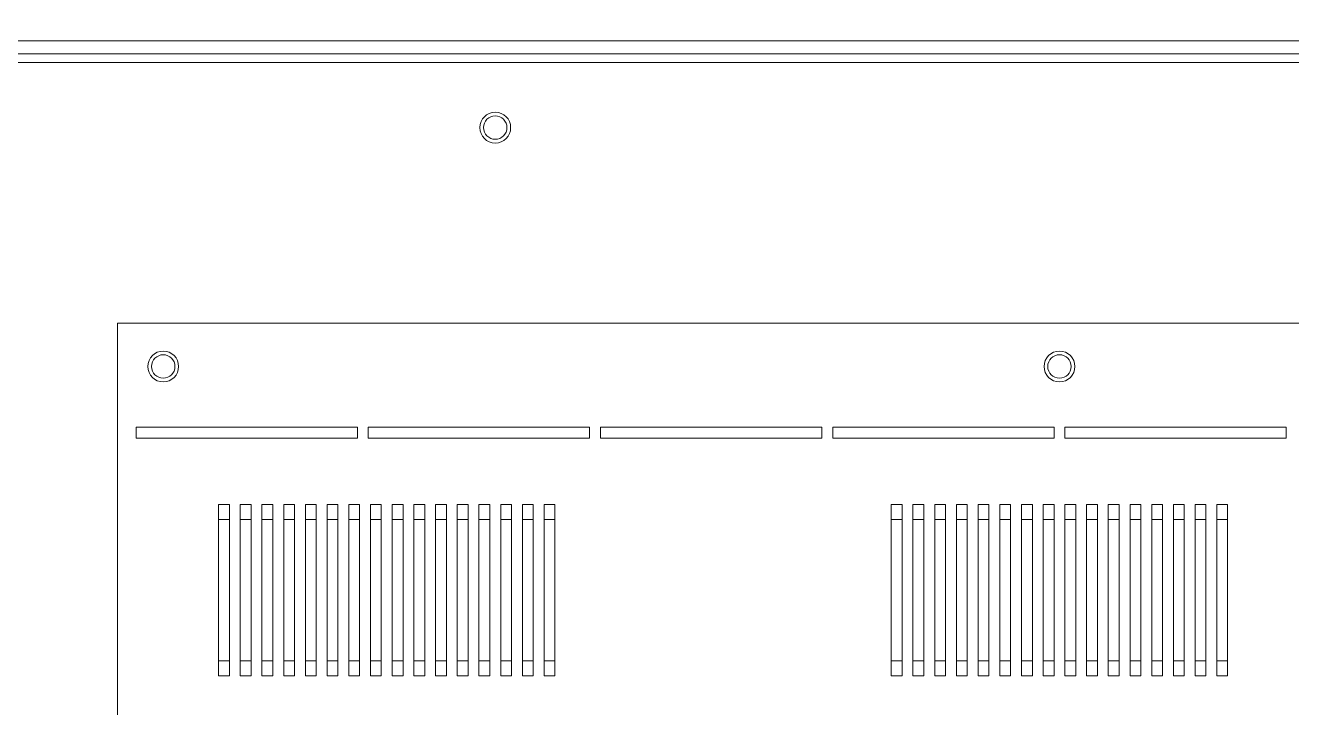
# Model space of a CAD drawing. Extents: x 758840 to 1108724, y -102573 to 143521.
# Drawn here: x 803725.7 to 804017.5, y 71689 to 71846.1 of the extents above; entities that cross this region are included whole.
import ezdxf
from ezdxf.xclip import XClip

# ---------------------------------------------------------------- set-up
doc = ezdxf.new("R2010")
doc.units = 0
doc.header["$LTSCALE"] = 1000
doc.header["$MEASUREMENT"] = 0
doc.layers.add('02电气-设备', color=255, linetype='Continuous')
doc.layers.add('钢盖板', color=6, linetype='Continuous')

# ---------------------------------------------------------------- blocks, each defined once
blk = doc.blocks.new('低压总进线柜')
at = {"linetype": 'Continuous', "lineweight": 15}
for p, q in [((584, 430.5), (584, 65)), ((330.75, 146.24), (328.25, 146.24)), ((328.25, 142.74), (328.25, 146.24)), ((330.75, 142.74), (330.75, 146.24)), ((335.75, 146.24), (333.25, 146.24)), ((333.25, 142.74), (333.25, 146.24)), ((335.75, 142.74), (335.75, 146.24)), ((340.75, 146.24), (338.25, 146.24)), ((338.25, 142.74), (338.25, 146.24)), ((340.75, 142.74), (340.75, 146.24)), ((345.75, 146.24), (343.25, 146.24)), ((343.25, 142.74), (343.25, 146.24)), ((345.75, 142.74), (345.75, 146.24)), ((350.75, 146.24), (348.25, 146.24)), ((348.25, 142.74), (348.25, 146.24)), ((350.75, 142.74), (350.75, 146.24)), ((355.75, 146.24), (353.25, 146.24)), ((353.25, 142.74), (353.25, 146.24)), ((355.75, 142.74), (355.75, 146.24)), ((360.75, 146.24), (358.25, 146.24)), ((358.25, 142.74), (358.25, 146.24)), ((360.75, 142.74), (360.75, 146.24)), ((365.75, 146.24), (363.25, 146.24)), ((363.25, 142.74), (363.25, 146.24)), ((365.75, 142.74), (365.75, 146.24)), ((370.75, 146.24), (368.25, 146.24)), ((368.25, 142.74), (368.25, 146.24)), ((370.75, 142.74), (370.75, 146.24)), ((375.75, 146.24), (373.25, 146.24)), ((373.25, 142.74), (373.25, 146.24)), ((375.75, 142.74), (375.75, 146.24)), ((380.75, 146.24), (378.25, 146.24)), ((378.25, 142.74), (378.25, 146.24)), ((380.75, 142.74), (380.75, 146.24)), ((385.75, 146.24), (383.25, 146.24)), ((383.25, 142.74), (383.25, 146.24)), ((385.75, 142.74), (385.75, 146.24)), ((390.75, 146.24), (388.25, 146.24)), ((388.25, 142.74), (388.25, 146.24)), ((390.75, 142.74), (390.75, 146.24)), ((395.75, 146.24), (393.25, 146.24)), ((393.25, 142.74), (393.25, 146.24)), ((395.75, 142.74), (395.75, 146.24)), ((400.75, 146.24), (398.25, 146.24)), ((398.25, 142.74), (398.25, 146.24)), ((400.75, 142.74), (400.75, 146.24)), ((405.75, 146.24), (403.25, 146.24)), ((403.25, 142.74), (403.25, 146.24)), ((405.75, 142.74), (405.75, 146.24)), ((485.75, 146.24), (483.25, 146.24)), ((483.25, 142.74), (483.25, 146.24)), ((485.75, 142.74), (485.75, 146.24)), ((490.75, 146.24), (488.25, 146.24)), ((488.25, 142.74), (488.25, 146.24)), ((490.75, 142.74), (490.75, 146.24)), ((495.75, 146.24), (493.25, 146.24)), ((493.25, 142.74), (493.25, 146.24)), ((495.75, 142.74), (495.75, 146.24)), ((500.75, 146.24), (498.25, 146.24)), ((498.25, 142.74), (498.25, 146.24)), ((500.75, 142.74), (500.75, 146.24)), ((505.75, 146.24), (503.25, 146.24)), ((503.25, 142.74), (503.25, 146.24)), ((505.75, 142.74), (505.75, 146.24)), ((510.75, 146.24), (508.25, 146.24)), ((508.25, 142.74), (508.25, 146.24)), ((510.75, 142.74), (510.75, 146.24)), ((515.75, 146.24), (513.25, 146.24)), ((513.25, 142.74), (513.25, 146.24)), ((515.75, 142.74), (515.75, 146.24)), ((520.75, 146.24), (518.25, 146.24)), ((518.25, 142.74), (518.25, 146.24)), ((520.75, 142.74), (520.75, 146.24)), ((525.75, 146.24), (523.25, 146.24)), ((523.25, 142.74), (523.25, 146.24)), ((525.75, 142.74), (525.75, 146.24)), ((530.75, 146.24), (528.25, 146.24)), ((528.25, 142.74), (528.25, 146.24)), ((530.75, 142.74), (530.75, 146.24)), ((535.75, 146.24), (533.25, 146.24)), ((533.25, 142.74), (533.25, 146.24)), ((535.75, 142.74), (535.75, 146.24)), ((540.75, 146.24), (538.25, 146.24)), ((538.25, 142.74), (538.25, 146.24)), ((540.75, 142.74), (540.75, 146.24)), ((545.75, 146.24), (543.25, 146.24)), ((543.25, 142.74), (543.25, 146.24)), ((545.75, 142.74), (545.75, 146.24)), ((550.75, 146.24), (548.25, 146.24)), ((548.25, 142.74), (548.25, 146.24)), ((550.75, 142.74), (550.75, 146.24)), ((555.75, 146.24), (553.25, 146.24)), ((553.25, 142.74), (553.25, 146.24)), ((555.75, 142.74), (555.75, 146.24)), ((560.75, 146.24), (558.25, 146.24)), ((558.25, 142.74), (558.25, 146.24)), ((560.75, 142.74), (560.75, 146.24)), ((330.75, 142.74), (328.25, 142.74)), ((328.25, 110.26), (328.25, 142.74)), ((330.75, 110.26), (330.75, 142.74)), ((335.75, 142.74), (333.25, 142.74)), ((333.25, 110.26), (333.25, 142.74)), ((335.75, 110.26), (335.75, 142.74)), ((340.75, 142.74), (338.25, 142.74)), ((338.25, 110.26), (338.25, 142.74)), ((340.75, 110.26), (340.75, 142.74)), ((345.75, 142.74), (343.25, 142.74)), ((343.25, 110.26), (343.25, 142.74)), ((345.75, 110.26), (345.75, 142.74)), ((350.75, 142.74), (348.25, 142.74)), ((348.25, 110.26), (348.25, 142.74)), ((350.75, 110.26), (350.75, 142.74)), ((355.75, 142.74), (353.25, 142.74)), ((353.25, 110.26), (353.25, 142.74)), ((355.75, 110.26), (355.75, 142.74)), ((360.75, 142.74), (358.25, 142.74)), ((358.25, 110.26), (358.25, 142.74)), ((360.75, 110.26), (360.75, 142.74)), ((365.75, 142.74), (363.25, 142.74)), ((363.25, 110.26), (363.25, 142.74)), ((365.75, 110.26), (365.75, 142.74)), ((370.75, 142.74), (368.25, 142.74)), ((368.25, 110.26), (368.25, 142.74)), ((370.75, 110.26), (370.75, 142.74)), ((375.75, 142.74), (373.25, 142.74)), ((373.25, 110.26), (373.25, 142.74)), ((375.75, 110.26), (375.75, 142.74)), ((380.75, 142.74), (378.25, 142.74)), ((378.25, 110.26), (378.25, 142.74)), ((380.75, 110.26), (380.75, 142.74)), ((385.75, 142.74), (383.25, 142.74)), ((383.25, 110.26), (383.25, 142.74)), ((385.75, 110.26), (385.75, 142.74)), ((390.75, 142.74), (388.25, 142.74)), ((388.25, 110.26), (388.25, 142.74)), ((390.75, 110.26), (390.75, 142.74)), ((395.75, 142.74), (393.25, 142.74)), ((393.25, 110.26), (393.25, 142.74)), ((395.75, 110.26), (395.75, 142.74)), ((400.75, 142.74), (398.25, 142.74)), ((398.25, 110.26), (398.25, 142.74)), ((400.75, 110.26), (400.75, 142.74)), ((405.75, 142.74), (403.25, 142.74)), ((403.25, 110.26), (403.25, 142.74)), ((405.75, 110.26), (405.75, 142.74)), ((485.75, 142.74), (483.25, 142.74)), ((483.25, 110.26), (483.25, 142.74)), ((485.75, 110.26), (485.75, 142.74)), ((490.75, 142.74), (488.25, 142.74)), ((488.25, 110.26), (488.25, 142.74)), ((490.75, 110.26), (490.75, 142.74)), ((495.75, 142.74), (493.25, 142.74)), ((493.25, 110.26), (493.25, 142.74)), ((495.75, 110.26), (495.75, 142.74)), ((500.75, 142.74), (498.25, 142.74)), ((498.25, 110.26), (498.25, 142.74)), ((500.75, 110.26), (500.75, 142.74)), ((505.75, 142.74), (503.25, 142.74)), ((503.25, 110.26), (503.25, 142.74)), ((505.75, 110.26), (505.75, 142.74)), ((510.75, 142.74), (508.25, 142.74)), ((508.25, 110.26), (508.25, 142.74)), ((510.75, 110.26), (510.75, 142.74)), ((515.75, 142.74), (513.25, 142.74)), ((513.25, 110.26), (513.25, 142.74)), ((515.75, 110.26), (515.75, 142.74)), ((520.75, 142.74), (518.25, 142.74)), ((518.25, 110.26), (518.25, 142.74)), ((520.75, 110.26), (520.75, 142.74)), ((525.75, 142.74), (523.25, 142.74)), ((523.25, 110.26), (523.25, 142.74)), ((525.75, 110.26), (525.75, 142.74)), ((530.75, 142.74), (528.25, 142.74)), ((528.25, 110.26), (528.25, 142.74)), ((530.75, 110.26), (530.75, 142.74)), ((535.75, 142.74), (533.25, 142.74)), ((533.25, 110.26), (533.25, 142.74)), ((535.75, 110.26), (535.75, 142.74)), ((540.75, 142.74), (538.25, 142.74)), ((538.25, 110.26), (538.25, 142.74)), ((540.75, 110.26), (540.75, 142.74)), ((545.75, 142.74), (543.25, 142.74)), ((543.25, 110.26), (543.25, 142.74)), ((545.75, 110.26), (545.75, 142.74)), ((550.75, 142.74), (548.25, 142.74)), ((548.25, 110.26), (548.25, 142.74)), ((550.75, 110.26), (550.75, 142.74)), ((555.75, 142.74), (553.25, 142.74)), ((553.25, 110.26), (553.25, 142.74)), ((555.75, 110.26), (555.75, 142.74)), ((560.75, 142.74), (558.25, 142.74)), ((558.25, 110.26), (558.25, 142.74)), ((560.75, 110.26), (560.75, 142.74)), ((330.75, 110.26), (328.25, 110.26)), ((328.25, 106.76), (328.25, 110.26)), ((330.75, 106.76), (330.75, 110.26)), ((335.75, 110.26), (333.25, 110.26)), ((333.25, 106.76), (333.25, 110.26)), ((335.75, 106.76), (335.75, 110.26)), ((340.75, 110.26), (338.25, 110.26)), ((338.25, 106.76), (338.25, 110.26)), ((340.75, 106.76), (340.75, 110.26)), ((345.75, 110.26), (343.25, 110.26)), ((343.25, 106.76), (343.25, 110.26)), ((345.75, 106.76), (345.75, 110.26)), ((350.75, 110.26), (348.25, 110.26)), ((348.25, 106.76), (348.25, 110.26)), ((350.75, 106.76), (350.75, 110.26)), ((355.75, 110.26), (353.25, 110.26)), ((353.25, 106.76), (353.25, 110.26)), ((355.75, 106.76), (355.75, 110.26)), ((360.75, 110.26), (358.25, 110.26)), ((358.25, 106.76), (358.25, 110.26)), ((360.75, 106.76), (360.75, 110.26)), ((365.75, 110.26), (363.25, 110.26)), ((363.25, 106.76), (363.25, 110.26)), ((365.75, 106.76), (365.75, 110.26)), ((370.75, 110.26), (368.25, 110.26)), ((368.25, 106.76), (368.25, 110.26)), ((370.75, 106.76), (370.75, 110.26)), ((375.75, 110.26), (373.25, 110.26)), ((373.25, 106.76), (373.25, 110.26)), ((375.75, 106.76), (375.75, 110.26)), ((380.75, 110.26), (378.25, 110.26)), ((378.25, 106.76), (378.25, 110.26)), ((380.75, 106.76), (380.75, 110.26)), ((385.75, 110.26), (383.25, 110.26)), ((383.25, 106.76), (383.25, 110.26)), ((385.75, 106.76), (385.75, 110.26)), ((390.75, 110.26), (388.25, 110.26)), ((388.25, 106.76), (388.25, 110.26)), ((390.75, 106.76), (390.75, 110.26)), ((395.75, 110.26), (393.25, 110.26)), ((393.25, 106.76), (393.25, 110.26)), ((395.75, 106.76), (395.75, 110.26)), ((400.75, 110.26), (398.25, 110.26)), ((398.25, 106.76), (398.25, 110.26)), ((400.75, 106.76), (400.75, 110.26)), ((405.75, 110.26), (403.25, 110.26)), ((403.25, 106.76), (403.25, 110.26)), ((405.75, 106.76), (405.75, 110.26)), ((485.75, 110.26), (483.25, 110.26)), ((483.25, 106.76), (483.25, 110.26)), ((485.75, 106.76), (485.75, 110.26)), ((490.75, 110.26), (488.25, 110.26)), ((488.25, 106.76), (488.25, 110.26)), ((490.75, 106.76), (490.75, 110.26)), ((495.75, 110.26), (493.25, 110.26)), ((493.25, 106.76), (493.25, 110.26)), ((495.75, 106.76), (495.75, 110.26)), ((500.75, 110.26), (498.25, 110.26)), ((498.25, 106.76), (498.25, 110.26)), ((500.75, 106.76), (500.75, 110.26)), ((505.75, 110.26), (503.25, 110.26)), ((503.25, 106.76), (503.25, 110.26)), ((505.75, 106.76), (505.75, 110.26)), ((510.75, 110.26), (508.25, 110.26)), ((508.25, 106.76), (508.25, 110.26)), ((510.75, 106.76), (510.75, 110.26)), ((515.75, 110.26), (513.25, 110.26)), ((513.25, 106.76), (513.25, 110.26)), ((515.75, 106.76), (515.75, 110.26)), ((520.75, 110.26), (518.25, 110.26)), ((518.25, 106.76), (518.25, 110.26)), ((520.75, 106.76), (520.75, 110.26)), ((525.75, 110.26), (523.25, 110.26)), ((523.25, 106.76), (523.25, 110.26)), ((525.75, 106.76), (525.75, 110.26)), ((530.75, 110.26), (528.25, 110.26)), ((528.25, 106.76), (528.25, 110.26)), ((530.75, 106.76), (530.75, 110.26)), ((535.75, 110.26), (533.25, 110.26)), ((533.25, 106.76), (533.25, 110.26)), ((535.75, 106.76), (535.75, 110.26)), ((540.75, 110.26), (538.25, 110.26)), ((538.25, 106.76), (538.25, 110.26)), ((540.75, 106.76), (540.75, 110.26)), ((545.75, 110.26), (543.25, 110.26)), ((543.25, 106.76), (543.25, 110.26)), ((545.75, 106.76), (545.75, 110.26)), ((550.75, 110.26), (548.25, 110.26)), ((548.25, 106.76), (548.25, 110.26)), ((550.75, 106.76), (550.75, 110.26)), ((555.75, 110.26), (553.25, 110.26)), ((553.25, 106.76), (553.25, 110.26)), ((555.75, 106.76), (555.75, 110.26)), ((560.75, 110.26), (558.25, 110.26)), ((558.25, 106.76), (558.25, 110.26)), ((560.75, 106.76), (560.75, 110.26)), ((328.25, 106.76), (330.75, 106.76)), ((333.25, 106.76), (335.75, 106.76)), ((338.25, 106.76), (340.75, 106.76)), ((343.25, 106.76), (345.75, 106.76)), ((348.25, 106.76), (350.75, 106.76)), ((353.25, 106.76), (355.75, 106.76)), ((358.25, 106.76), (360.75, 106.76)), ((363.25, 106.76), (365.75, 106.76)), ((368.25, 106.76), (370.75, 106.76)), ((373.25, 106.76), (375.75, 106.76)), ((378.25, 106.76), (380.75, 106.76)), ((383.25, 106.76), (385.75, 106.76)), ((388.25, 106.76), (390.75, 106.76)), ((393.25, 106.76), (395.75, 106.76)), ((398.25, 106.76), (400.75, 106.76)), ((403.25, 106.76), (405.75, 106.76)), ((483.25, 106.76), (485.75, 106.76)), ((488.25, 106.76), (490.75, 106.76)), ((493.25, 106.76), (495.75, 106.76)), ((498.25, 106.76), (500.75, 106.76)), ((503.25, 106.76), (505.75, 106.76)), ((508.25, 106.76), (510.75, 106.76)), ((513.25, 106.76), (515.75, 106.76)), ((518.25, 106.76), (520.75, 106.76)), ((523.25, 106.76), (525.75, 106.76)), ((528.25, 106.76), (530.75, 106.76)), ((533.25, 106.76), (535.75, 106.76)), ((538.25, 106.76), (540.75, 106.76)), ((543.25, 106.76), (545.75, 106.76)), ((548.25, 106.76), (550.75, 106.76)), ((553.25, 106.76), (555.75, 106.76)), ((558.25, 106.76), (560.75, 106.76)), ((314.75, 89), (314.75, 91.5)), ((314.75, 91.5), (365.75, 91.5)), ((365.75, 91.5), (365.75, 89)), ((368.25, 89), (368.25, 91.5)), ((368.25, 91.5), (419.25, 91.5)), ((419.25, 91.5), (419.25, 89)), ((421.75, 89), (421.75, 91.5)), ((421.75, 91.5), (472.75, 91.5)), ((472.75, 91.5), (472.75, 89)), ((475.25, 89), (475.25, 91.5)), ((475.25, 91.5), (526.25, 91.5)), ((526.25, 91.5), (526.25, 89)), ((528.75, 89), (528.75, 91.5)), ((528.75, 91.5), (579.75, 91.5)), ((579.75, 91.5), (579.75, 89)), ((365.75, 89), (314.75, 89)), ((419.25, 89), (368.25, 89)), ((472.75, 89), (421.75, 89)), ((526.25, 89), (475.25, 89)), ((579.75, 89), (528.75, 89)), ((584, 65), (150, 65)), ((1192, 5), (2, 5)), ((1167.5, 3), (26.5, 3)), ((26.5, 0), (1167.5, 0))]:
    blk.add_line(p, q, dxfattribs=at)
for centre, radius in [((367, 75), 3.55), ((367, 75), 2.7), ((573.5, 75), 3.55), ((573.5, 75), 2.7), ((497, 20), 3.55), ((497, 20), 2.7)]:
    blk.add_circle(centre, radius, dxfattribs=at)
blk = doc.blocks.new('BD4-PAL0101-LVPM-01')
at = {"layer": '02电气-设备', "color": 5, "ltscale": 5, "rotation": 180}
blk.add_blockref('低压总进线柜', (8318306.06, -4137501.09), dxfattribs=at)
blk = doc.blocks.new('A$C675A25EF')
at = {"layer": '钢盖板'}
h = blk.add_hatch(dxfattribs=at)
h.set_pattern_fill('ANSI31', color=8, scale=500)
h.set_pattern_definition([(45, (0, 0), (-561.266, 561.266), [])])
edge = h.paths.add_edge_path()
edge.add_line((17031.33, -23542.03), (-335.1, -23542.03))
edge.add_line((-335.1, -23542.03), (-335.1, -32435.91))
edge.add_line((-335.1, -32435.91), (364.9, -32435.91))
edge.add_line((364.9, -32435.91), (364.9, -24242.03))
edge.add_line((364.9, -24242.03), (17031.33, -24242.03))

msp = doc.modelspace()

# ---------------------------------------------------------------- block references
at = {"layer": '02电气-设备'}
msp.add_blockref('BD4-PAL0101-LVPM-01', (-7513975.04, 4209343.63), dxfattribs=at)
at = {"layer": '钢盖板', "color": 8}
ref = msp.add_blockref('A$C675A25EF', (789811.69, 45785.61), dxfattribs=dict(at, xscale=-1, rotation=180))
XClip(ref).set_block_clipping_path([(-928.670863559, -70942.9526504109), (122721.3291515426, 2298.0898296545)])

doc.saveas('drawing.dxf')
